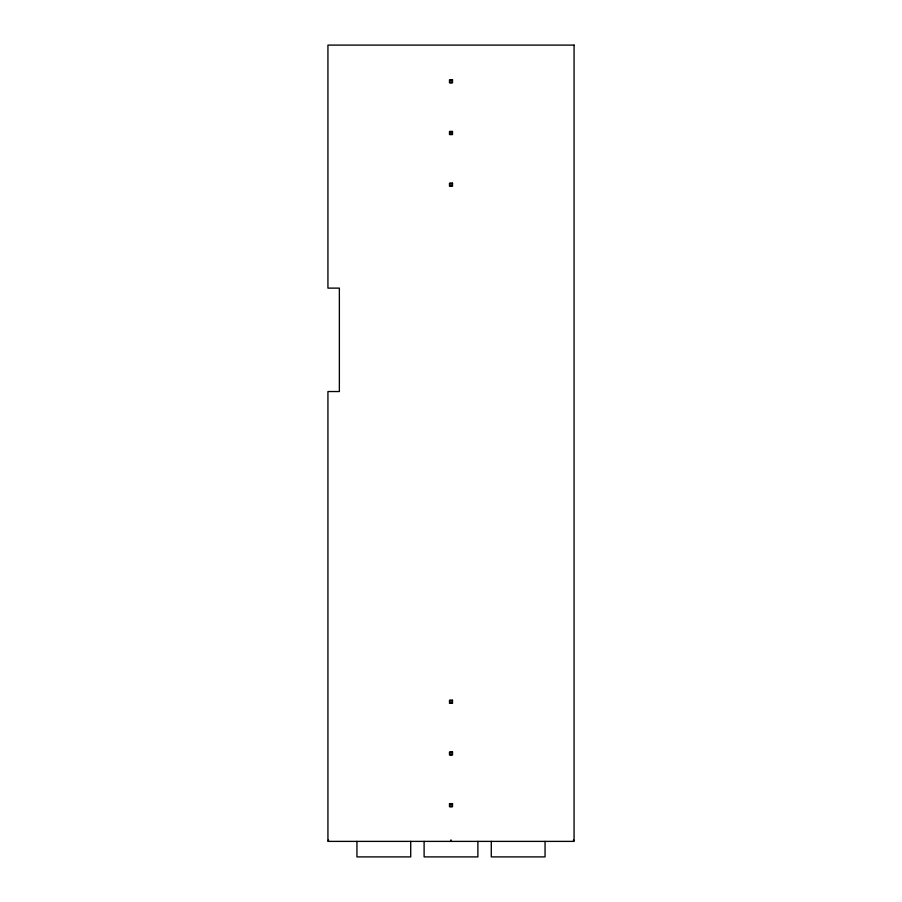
<?xml version="1.0" encoding="UTF-8"?>
<svg xmlns="http://www.w3.org/2000/svg" width="902" height="902" viewBox="0 0 902 902"><rect width="100%" height="100%" fill="white"/><g stroke="black" fill="none" stroke-linecap="round" stroke-linejoin="round"><path stroke-width="1.35" d="M573.548 839.841L573.548 841.386M545.056 841.386L545.056 856.9L491.286 856.9L491.286 841.386M477.891 841.386L477.891 856.9L424.109 856.9L424.109 841.386M451 79.748L451 82.849M451 131.455L451 134.556M451 183.162L451 186.263M451 700.223L451 703.334M451 751.93L451 755.042M451 803.637L451 806.749M451 839.841L451 841.386M410.714 841.386L410.714 856.9L356.944 856.9L356.944 841.386M328.452 839.841L328.452 841.386M574.067 45.1L327.933 45.1L327.933 288.121L339.366 288.121L339.366 391.536L327.933 391.536L327.933 841.386L574.067 841.386L574.067 45.1M452.511 79.748L449.489 79.748L449.489 82.849L452.511 82.849L452.511 79.748M452.511 131.455L449.489 131.455L449.489 134.556L452.511 134.556L452.511 131.455M452.511 183.162L449.489 183.162L449.489 186.263L452.511 186.263L452.511 183.162M452.511 700.223L449.489 700.223L449.489 703.334L452.511 703.334L452.511 700.223M452.511 751.93L449.489 751.93L449.489 755.042L452.511 755.042L452.511 751.93M452.511 803.637L449.489 803.637L449.489 806.749L452.511 806.749L452.511 803.637"/></g></svg>
